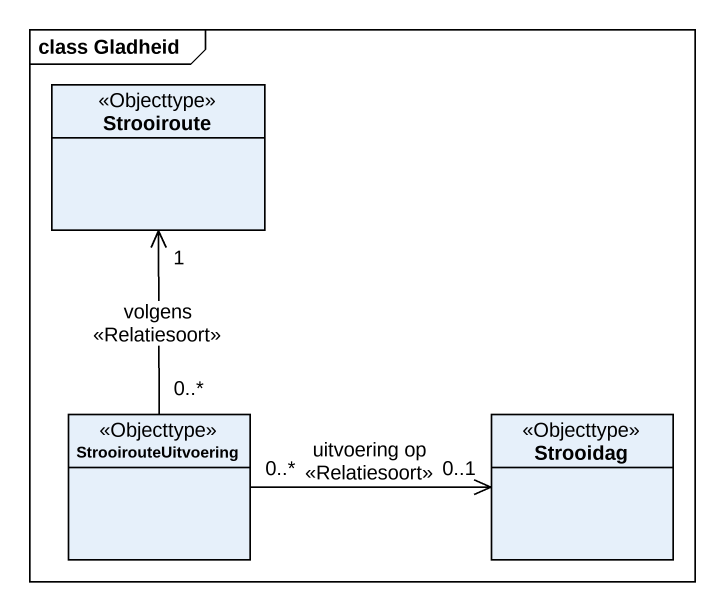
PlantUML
@startuml
mainframe class Gladheid
hide circle
hide empty members
class Strooiroute <<Objecttype>>
class StrooirouteUitvoering <<Objecttype>>
class Strooidag <<Objecttype>>
StrooirouteUitvoering "0..*" -up-> "1" Strooiroute : volgens\n<<Relatiesoort>>
StrooirouteUitvoering "0..*" -right-> "0..1" Strooidag : uitvoering op\n<<Relatiesoort>>
@enduml
